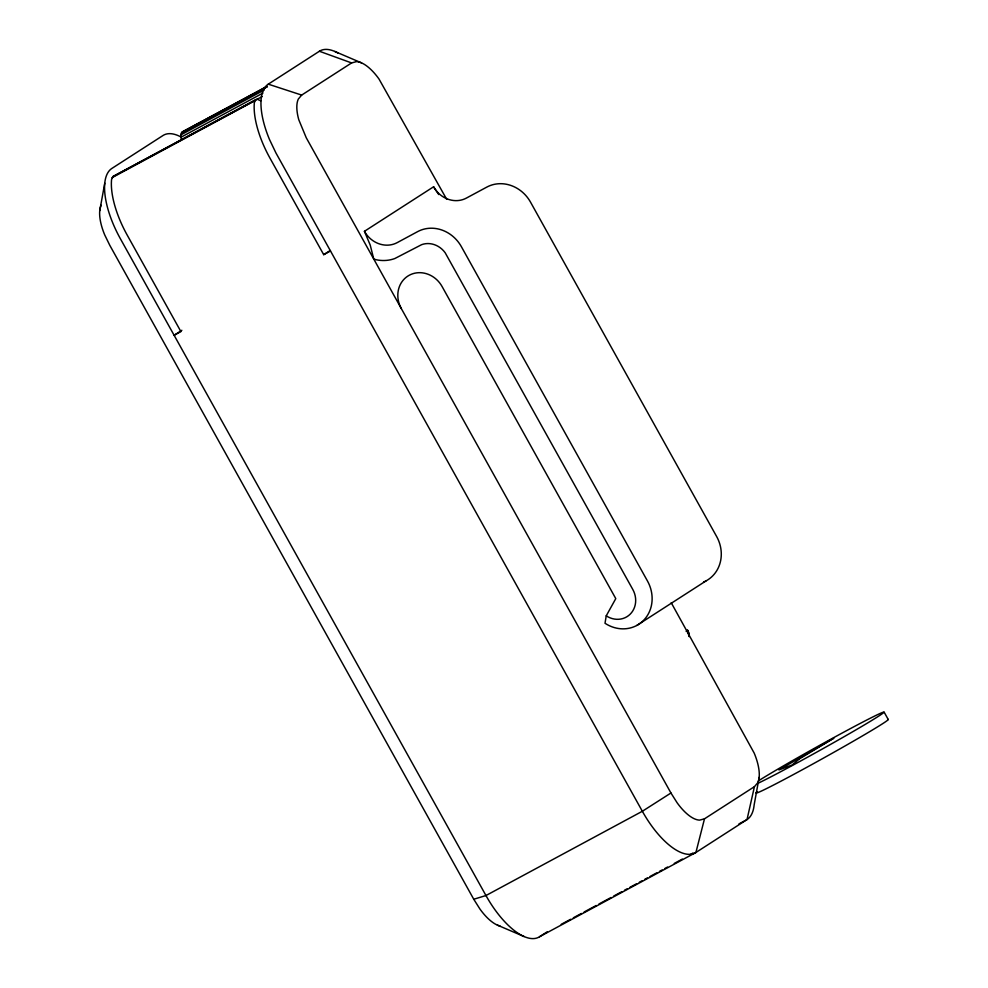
<?xml version="1.0" encoding="UTF-8"?>
<svg xmlns="http://www.w3.org/2000/svg" width="988" height="988" viewBox="0 0 988 988"><rect width="100%" height="100%" fill="white"/><g stroke="black" fill="none" stroke-linecap="round" stroke-linejoin="round"><path stroke-width="1.48" d="M401.289 308.515A25.527 23.156 57.2 0 1 409.279 275.232A25.527 23.156 57.2 0 1 442.081 286.532L615.783 598.617L606.237 615.833L605.014 623.267A34.037 30.875 57.2 0 0 643.312 620.625A34.037 30.875 57.2 0 0 647.498 581.055L461.384 246.691A34.037 30.875 57.2 0 0 417.64 231.624L397.25 242.603A25.527 23.156 57.2 0 1 364.436 231.303L433.596 186.781A25.527 23.156 57.2 0 0 466.398 198.082L486.8 187.103A34.037 30.875 57.2 0 1 530.544 202.169L716.646 536.533A34.037 30.875 57.2 0 1 703.567 582.08M99.751 210.691L104.765 183.151M759.167 777.309L754.153 804.85A63.812 26.75 61.7 0 1 747.027 819.571L695.91 852.483L539.522 936.748A63.812 26.75 61.7 0 1 485.96 895.536L120.351 238.676A63.812 26.75 61.7 0 1 111.879 168.429L162.995 135.517A63.812 26.75 61.7 0 1 180.742 136.838M671.223 602.717L754.19 753.091A38.063 15.956 61.7 0 1 757.771 782.731L754.424 786.67L747.027 819.571L738.938 823.93M754.424 786.67L704.493 818.817L695.91 852.483A63.812 26.75 61.7 0 1 642.348 811.272L275.936 152.955L269.489 139.493A63.812 26.75 61.7 0 1 268.279 84.165L319.396 51.253A63.812 26.75 61.7 0 1 338.328 53.229M260.783 100.825L257.164 99.232L255.781 99.615L112.99 176.543L111.57 179.483A63.812 26.75 61.7 0 0 127.156 235.008L180.915 331.61L174.123 335.265L181.854 330.288M181.335 140.111L180.718 134.961L182.138 132.022L267.007 86.302M255.781 99.615L254.361 102.554A63.812 26.75 61.7 0 0 269.946 158.08L323.706 254.669L330.511 251.014M446.687 199.304L379.009 79.028A38.063 15.956 61.7 0 0 356.421 61.639L351.605 62.936L301.673 95.083L298.339 99.035A38.063 15.956 61.7 0 0 298.796 119.783L306.255 137.777L670.951 793.006L677.089 802.725A38.063 15.956 61.7 0 0 699.689 820.114L704.493 818.817M686.166 631.418L687.463 630.134A12.782 12.721 79 0 1 689.031 635.432M323.706 254.669L330.153 250.52M636.84 625.441L706 580.919M539.522 936.748L547.191 931.808M690.377 854.62L692.971 852.953M670.951 793.006L642.348 811.272L485.96 895.536L473.758 899.253L109.792 245.32L104.716 234.909A38.063 15.956 61.7 0 1 101.147 205.269M267.044 86.648L182.138 132.022M181.187 133.158L267.402 86.697M180.718 134.961L264.241 89.97M180.767 137.344L262.944 93.07M262.166 96.565L112.99 176.543M112.027 177.679L254.83 100.739M561.233 924.336L570.656 919.26M573.349 917.803L581.426 913.455M584.106 912.01L596.221 905.477M598.913 904.032L611.029 897.512M613.721 896.054L621.798 891.707M624.49 890.25L627.182 888.805M629.862 887.36L636.593 883.729M639.285 882.284L641.978 880.827M644.67 879.382L647.362 877.924M650.055 876.48L656.785 872.849M659.478 871.404L662.17 869.959M664.862 868.501L667.555 867.056M674.273 863.426L682.35 859.078M268.279 84.165L301.673 95.083M319.396 51.253L351.605 62.936M334.821 51.462L361.509 62.874M497.409 925.126L524.097 936.538M438.734 194.55L433.596 186.781M473.758 899.253L479.896 908.972A38.063 15.956 61.7 0 0 500.052 926.028M884.112 712.089L888.249 719.523M364.436 231.303L370.216 245.073L373.773 259.078L376.465 259.807A38.31 34.765 57.2 0 0 394.792 258.547L421.654 244.654A21.242 19.278 57.2 0 1 445.168 252.755L632.789 589.453A21.267 19.303 57.2 0 1 630.171 614.19A21.267 19.303 57.2 0 1 606.237 615.833M687.228 630.64A12.782 12.585 51.2 0 1 688.809 635.926M687.66 630.221A12.782 12.758 24.4 0 1 689.254 636.618M887.866 719.462A75.631 2.248 -29.1 0 1 824.054 757.784A75.631 2.248 -29.1 0 1 756.141 792.845M756.4 792.561A75.631 2.248 -29.1 0 1 757.463 791.709M759.043 780.471A75.631 2.248 -29.1 0 1 860.375 723.327A75.631 2.248 -29.1 0 1 857.93 728.699A75.631 2.248 -29.1 0 1 757.71 783.422M799.44 758.883L792.154 764.996L778.915 769.948L833.872 738.147L799.44 758.883"/></g></svg>
